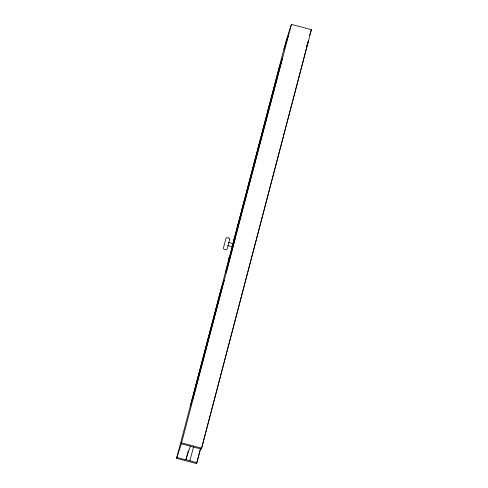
<?xml version="1.0" encoding="UTF-8"?>
<svg xmlns="http://www.w3.org/2000/svg" width="488" height="488" viewBox="0 0 488 488"><rect width="100%" height="100%" fill="white"/><g stroke="black" fill="none" stroke-linecap="round" stroke-linejoin="round"><path stroke-width="0.73" d="M228.646 260.781L228.555 261.153L229.397 257.963M228.53 259.592L228.158 261.043L228.994 257.859L228.622 259.317M200.531 448.728L196.579 463.6L176.577 458.342L232.184 246.58M232.825 243.933L286.364 39.845L291.421 24.4L311.423 29.658L201.636 448.155L201.355 449.015L190.296 446.294M225.755 271.773L234.813 237.381L235.411 237.534L226.353 271.932L225.755 271.773L225.926 271.255L226.524 271.413L226.353 271.932M291.421 24.4L181.341 443.793L190.351 446.123L185.855 459.849M188.228 450.839L185.91 459.678L196.859 462.74M189.856 460.904L193.584 446.74M196.579 463.6L200.44 448.862M201.355 449.015L308.532 40.48L306.635 46.262M283.937 49.312L288.53 35.221M234.813 237.381L234.643 237.894L235.24 238.052L235.411 237.534M309.587 35.27L311.423 29.658M176.577 458.342L181.634 442.897L201.636 448.155M228.384 242.359L233.16 243.616L232.788 245.074L232.325 246.806L227.548 245.549M176.857 457.488L185.867 459.818M229.811 238.949L227.109 249.264L225.987 249.74L224.126 249.252L223.382 248.282L226.084 237.967L228.164 237.625L229.811 238.949M220.716 290.726L190.497 405.912L222.113 286.468L220.716 290.726M279.27 67.527L233.789 240.907L280.667 63.269L279.27 67.527M222.674 284.754L192.455 399.94L224.065 280.496L222.674 284.754M281.228 61.555L235.747 234.935L282.625 57.297L281.228 61.555"/></g></svg>
